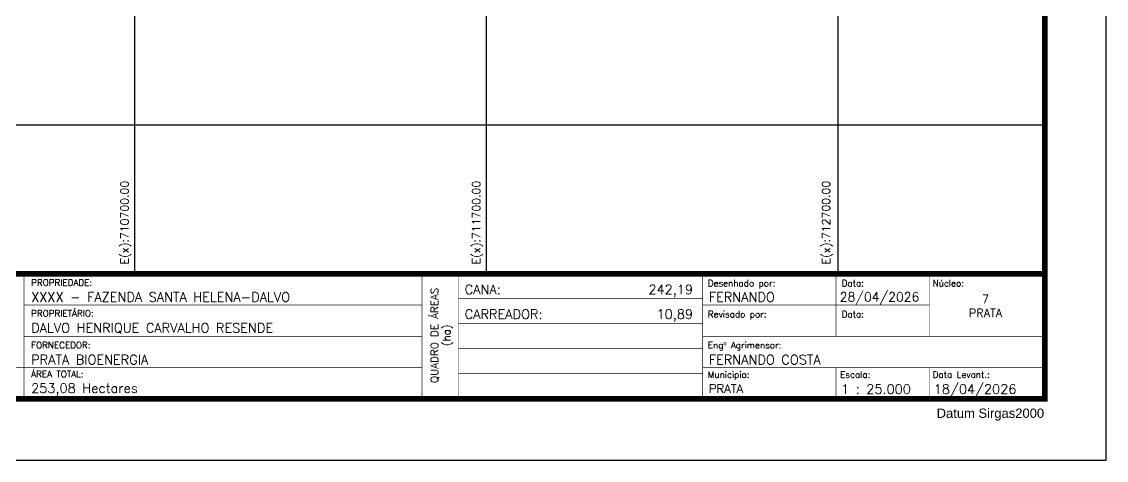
# Model space of a CAD drawing. Extents: x 708265 to 713463, y 7861946 to 7865621.
# Drawn here: x 710379 to 713463, y 7861946 to 7863194 of the extents above; entities that cross this region are included whole.
import ezdxf
from ezdxf.enums import TextEntityAlignment as Align

# ---------------------------------------------------------------- set-up
doc = ezdxf.new("R2010")
doc.units = 0
doc.linetypes.add('CONTINUO', pattern=[0])
doc.linetypes.add('LIN0', pattern=[0])
for name, color, linetype in [('MALHA', 8, 'CONTINUO'), ('MARGEM', 7, 'CONTINUO'), ('texto', 7, 'Continuous')]:
    doc.layers.add(name, color=color, linetype=linetype)
doc.styles.add('marcelo', font='arial.ttf')
doc.styles.add('ROMANS', font='romans', dxfattribs={"height": 0.2})
doc.styles.add('SIMPLEX', font='simplex', dxfattribs={"height": 0.2})

msp = doc.modelspace()

# ---------------------------------------------------------------- linework, layer by layer
at = {"layer": 'MALHA'}
for points in [[(712700, 7862476.5), (712700, 7864055.1)], [(711700, 7862476.5), (711700, 7863813.7)], [(710700, 7862476.5), (710700, 7863302.8)], [(709936.7, 7862900), (713287.9, 7862900)]]:
    msp.add_lwpolyline(points, dxfattribs=at)
at = {"layer": 'MARGEM', "color": 174, "linetype": 'LIN0', "flags": 128}
msp.add_lwpolyline([(713462.9, 7865620.8), (708265.4, 7865620.8), (708265.4, 7861945.8), (713462.9, 7861945.8)], close=True, dxfattribs=at)
at = {"layer": 'MARGEM', "color": 174, "linetype": 'LIN0', "const_width": 15.9, "flags": 128}
for points in [[(713287.9, 7865445.8), (708440.4, 7865445.8), (708440.4, 7862120.8), (713287.9, 7862120.8)], [(709962.9, 7862476.5), (713287.9, 7862476.5), (713287.9, 7862120.8), (709962.9, 7862120.8)]]:
    msp.add_lwpolyline(points, close=True, dxfattribs=at)
at = {"layer": 'MARGEM', "color": 174, "linetype": 'LIN0', "const_width": 1.77, "flags": 128}
for points in [[(710385.7, 7862476.5), (710385.7, 7862120.8)], [(711517.1, 7862476.5), (711517.1, 7862125.1)], [(711620.8, 7862476.5), (711620.8, 7862125.1)], [(712315, 7862476.5), (712315, 7862125.1)], [(712694.6, 7862298.6), (712694.6, 7862476.5)], [(712960.1, 7862298.6), (712960.1, 7862476.5)], [(711620.8, 7862405.4), (712315, 7862405.4)], [(710385.7, 7862387.6), (711517.1, 7862387.6)], [(712315, 7862387.6), (712960.1, 7862387.6)], [(711620.8, 7862334.2), (712315, 7862334.2)], [(710385.7, 7862298.6), (711517.1, 7862298.6)], [(712315, 7862298.6), (713288.2, 7862298.6)], [(711620.8, 7862263.1), (712315, 7862263.1)], [(709962.9, 7862209.7), (711517.1, 7862209.7)], [(712315, 7862209.7), (713288, 7862209.7)], [(712694.6, 7862209.7), (712694.6, 7862121.6)], [(712960.1, 7862209.7), (712960.1, 7862121.6)], [(711620.8, 7862191.9), (712315, 7862191.9)]]:
    msp.add_lwpolyline(points, dxfattribs=at)

# ---------------------------------------------------------------- texts
at = {"layer": 'MALHA', "linetype": 'CONTINUO', "char_height": 22.75, "width": 272.144, "attachment_point": 7, "rotation": 90, "style": 'ROMANS'}
for s, insert in [('E(x):710700.00', (710690.2, 7862503)), ('E(x):711700.00', (711690.2, 7862503)), ('E(x):712700.00', (712684.8, 7862503))]:
    msp.add_mtext(s, dxfattribs=dict(at, insert=insert))
at = {"layer": 'texto', "linetype": 'Continuous', "lineweight": 9}
for s, height, style, p in [('PROPRIEDADE:', 18.216, 'SIMPLEX', (710405.6, 7862460.6)), ('Desenhado por:', 18.216, 'SIMPLEX', (712329.7, 7862458.9)), ('Data:', 18.22, 'SIMPLEX', (712710.5, 7862458.9)), ('Núcleo:', 18.22, 'SIMPLEX', (712969.2, 7862458.9)), ('PROPRIETÁRIO:', 18.216, 'SIMPLEX', (710405.6, 7862372.9)), ('Revisado por:', 18.216, 'SIMPLEX', (712329.7, 7862370.7)), ('Data:', 18.22, 'SIMPLEX', (712710.5, 7862370.7)), ('FORNECEDOR:', 18.216, 'SIMPLEX', (710405.6, 7862282.6)), ('Engº Agrimensor:', 18.216, 'SIMPLEX', (712329.7, 7862282.6)), ('ÁREA TOTAL:', 18.216, 'SIMPLEX', (710405.6, 7862200.1)), ('Municipio:', 18.22, 'SIMPLEX', (712329.7, 7862198.7)), ('Escala:', 18.22, 'SIMPLEX', (712706, 7862198.7)), ('Data Levant.:', 18.216, 'SIMPLEX', (712969.2, 7862198.7)), ('Datum Sirgas2000', 26.413, 'marcelo', (712980.5, 7862093))]:
    msp.add_text(s, height=height, dxfattribs=dict(at, style=style)).set_placement(p, align=Align.TOP_LEFT)
at = {"layer": 'texto', "linetype": 'Continuous', "style": 'SIMPLEX'}
for s, height, p in [('XXXX - FAZENDA SANTA HELENA-DALVO', 26.89, (710405.6, 7862423.7)), ('CANA:', 26.89, (711638.5, 7862445.4)), ('FERNANDO', 26.89, (712332.6, 7862423.7)), ('28/04/2026', 25.89, (712704.9, 7862423.7)), ('CARREADOR:', 26.89, (711638.5, 7862374.9)), ('DALVO HENRIQUE CARVALHO RESENDE', 26.89, (710405.6, 7862336)), ('PRATA BIOENERGIA', 26.89, (710405.6, 7862245.6)), ('FERNANDO COSTA', 26.89, (712332.6, 7862245.6)), ('253,08 Hectares', 26.89, (710405.6, 7862164.4)), ('PRATA', 24.29, (712332.6, 7862161.8)), ('1 : 25.000', 26.89, (712709, 7862161.8)), ('18/04/2026', 26.89, (712972.2, 7862161.8))]:
    msp.add_text(s, height=height, dxfattribs=at).set_placement(p, align=Align.TOP_LEFT)
for s, height, p in [('QUADRO DE ÁREAS', 21.512, (711552.6, 7862301.3)), ('(ha)', 21.51, (711586.9, 7862301.3))]:
    msp.add_text(s, height=height, rotation=90, dxfattribs=at).set_placement(p, align=Align.MIDDLE_CENTER)
for s, p in [('242,19', (712287.7, 7862445.4)), ('10,89', (712287.7, 7862374.9))]:
    msp.add_text(s, height=26.89, dxfattribs=at).set_placement(p, align=Align.TOP_RIGHT)
for s, height, p in [('7', 23.4, (713119.3, 7862416.4)), ('PRATA', 23.42, (713119.3, 7862376.8))]:
    msp.add_text(s, height=height, dxfattribs=at).set_placement(p, align=Align.TOP_CENTER)

doc.saveas('drawing.dxf')
